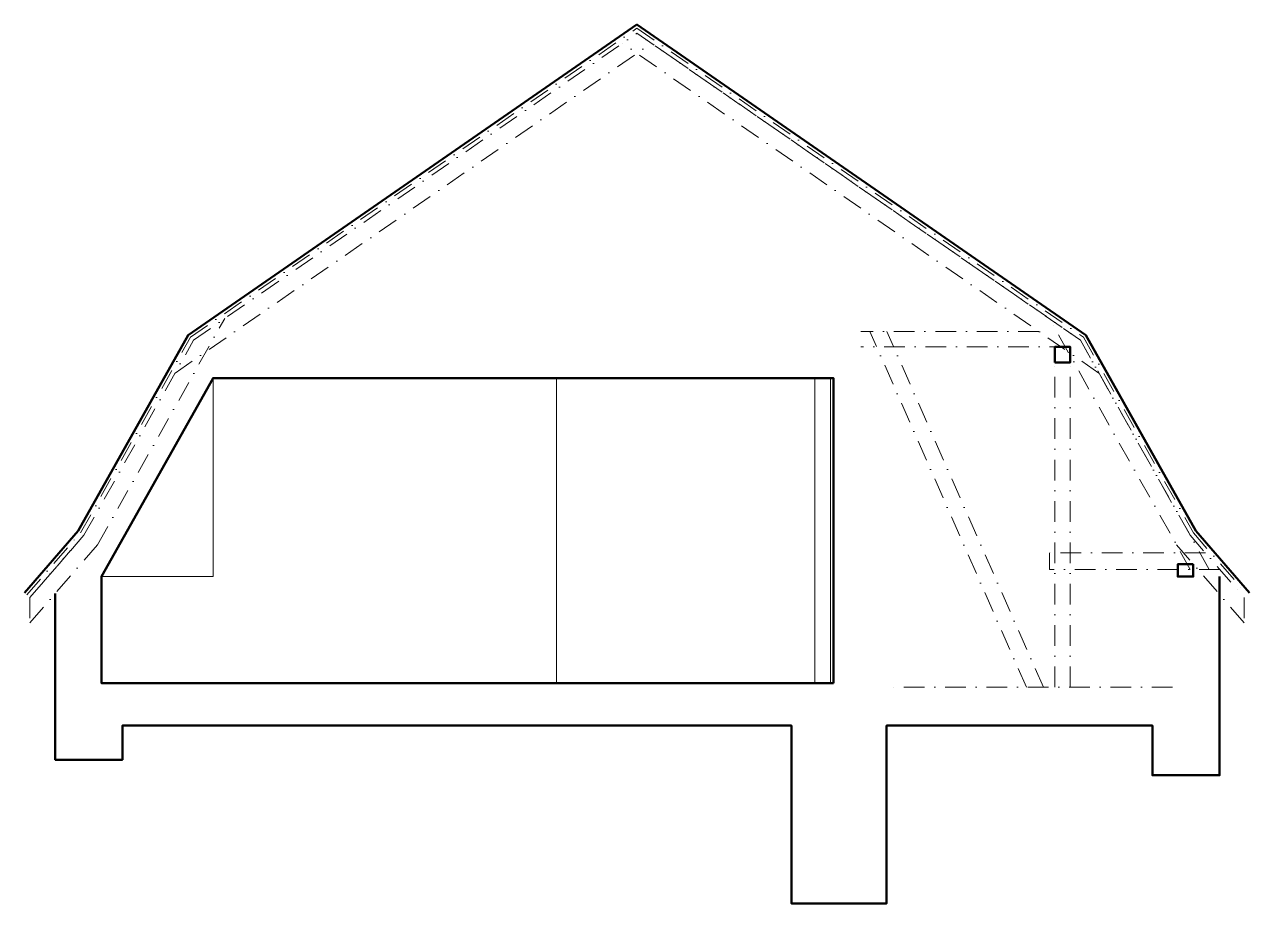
# Model space of a CAD drawing. Header units: millimetres. Extents: x 89194 to 559352, y -753138 to -204019.
# Drawn here: x 145115 to 156962, y -687613 to -679116 of the extents above; entities that cross this region are included whole.
import ezdxf

# ---------------------------------------------------------------- set-up
doc = ezdxf.new("R2010")
doc.units = ezdxf.units.MM
doc.header["$LTSCALE"] = 400
doc.linetypes.add('DASHDOT', pattern=[1, 0.5, -0.25, 0, -0.25])
for name, color, linetype, lineweight in [('RG_krov', 32, 'DASHDOT', 9), ('RG_pohled', 200, 'Continuous', 9), ('RG_zdivo stávající', 30, 'Continuous', 50)]:
    doc.layers.add(name, color=color, linetype=linetype, lineweight=lineweight)

msp = doc.modelspace()

# ---------------------------------------------------------------- linework, layer by layer
at = {"layer": 'RG_krov'}
for p, q in [((155078.5, -685523.2), (155078.5, -682383.2)), ((155228.5, -685523.2), (155228.5, -682383.2))]:
    msp.add_line(p, q, dxfattribs=at)
for points in [[(145138.1, -684628.4), (145657.6, -684028.9), (146720.4, -682139.4), (151038.5, -679152.4), (155356.6, -682139.4), (156419.5, -684028.9), (156939, -684628.4)], [(145168.3, -684654.6), (145690.5, -684052.1), (146750.8, -682167.1), (151038.5, -679201), (155326.3, -682167.1), (156386.6, -684052.1), (156908.8, -684654.6)], [(146750.8, -682167.1), (151038.5, -679201)], [(155326.3, -682167.1), (151038.5, -679201)], [(146571.6, -682485.5), (151179.2, -679298.3)], [(155505.4, -682485.5), (150897.9, -679298.3)], [(145822, -684144.6), (147051.3, -681959.2)], [(156389.3, -684383.2), (155025.8, -681959.2)], [(154923.8, -682083.2), (153202.9, -682083.2)], [(154804.6, -685523.2), (153290.5, -682083.2)], [(154968.5, -685523.2), (153454.4, -682083.2)], [(145690.5, -684052.1), (146750.8, -682167.1)], [(156572.9, -684383.2), (155326.3, -682167.1)], [(155228.5, -682233.2), (153202.9, -682233.2)], [(145690.5, -684052.1), (145168.3, -684654.6)], [(156386.6, -684052.1), (156908.8, -684654.6)], [(145822, -684144.6), (145168.3, -684898.9)], [(156534.9, -684223.2), (155028.5, -684223.2)], [(155028.5, -684383.2), (155028.5, -684223.2)], [(156255.1, -684144.6), (156908.8, -684898.9)], [(156673.6, -684383.2), (155028.5, -684383.2)], [(145168.3, -684654.6), (145168.3, -684898.9)], [(156908.8, -684654.6), (156908.8, -684898.9)], [(156218.5, -685523.2), (153488.5, -685523.2)]]:
    msp.add_lwpolyline(points, dxfattribs=at)
at = {"layer": 'RG_pohled'}
for points in [[(145858.5, -684453.2), (146938.5, -684453.2), (146938.5, -682533.2)], [(150258.5, -682533.2), (150258.5, -685483.2)], [(152758.5, -682533.2), (152758.5, -685483.2)], [(152908.5, -682533.2), (152908.5, -685483.2)]]:
    msp.add_lwpolyline(points, dxfattribs=at)
at = {"layer": 'RG_zdivo stávající'}
for points in [[(145115.4, -684608.7), (145632.9, -684011.6), (146697.7, -682118.7), (151038.5, -679115.9), (155379.4, -682118.7), (156444.1, -684011.6), (156961.7, -684608.7)], [(152938.5, -685483.2), (145858.5, -685483.2), (145858.5, -684453.2), (146938.5, -682533.2), (152938.5, -682533.2), (152938.5, -685483.2)], [(145412.4, -684617.2), (145412.4, -686223.2), (146062.4, -686223.2), (146062.4, -685893.2), (152532.4, -685893.2), (152532.4, -687613.2), (153452.4, -687613.2), (153452.4, -685893.2), (156022.4, -685893.2), (156022.4, -686373.2), (156672.4, -686373.2), (156672.4, -684453.2)]]:
    msp.add_lwpolyline(points, dxfattribs=at)
for points in [[(155078.5, -682383.2), (155228.5, -682383.2), (155228.5, -682233.2), (155078.5, -682233.2)], [(156418.5, -684333.2), (156268.5, -684333.2), (156268.5, -684453.2), (156418.5, -684453.2)]]:
    msp.add_lwpolyline(points, close=True, dxfattribs=at)

doc.saveas('drawing.dxf')
